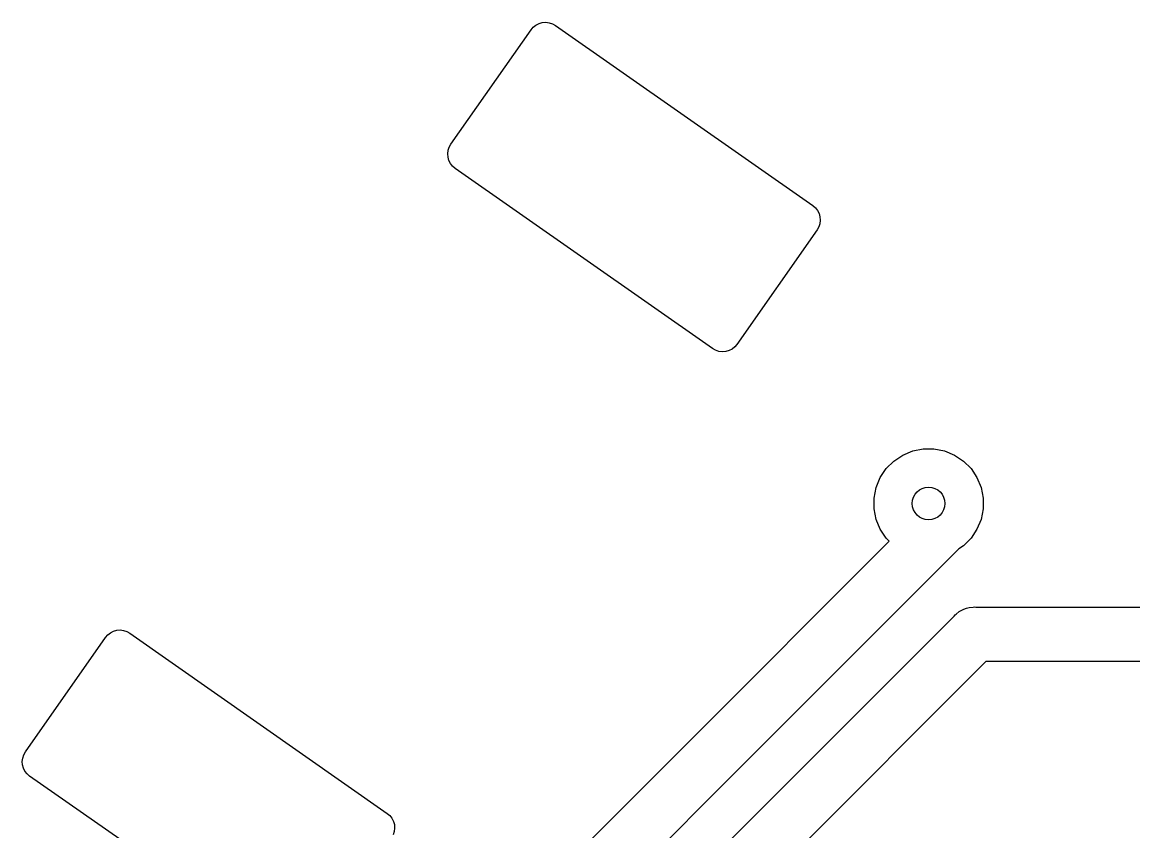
# Model space of a CAD drawing. Extents: x 3.79 to 7.56, y -4.78 to -3.57.
# Drawn here: x 4.255 to 4.4555, y -3.9569 to -3.8108 of the extents above; entities that cross this region are included whole.
import ezdxf

# ---------------------------------------------------------------- set-up
doc = ezdxf.new("R2010")
doc.units = 0
doc.header["$MEASUREMENT"] = 0
doc.layers.add('BLACK', color=7, linetype='CONTINUOUS')

msp = doc.modelspace()

# ---------------------------------------------------------------- linework, layer by layer
at = {"layer": 'BLACK', "linetype": 'CONTINUOUS'}
for p, q in [((4.33233, -3.83281), (4.34678, -3.81217)), ((4.34678, -3.81217), (4.34718, -3.8117)), ((4.34718, -3.8117), (4.34767, -3.81132)), ((4.34767, -3.81132), (4.34822, -3.81104)), ((4.34822, -3.81104), (4.34881, -3.81087)), ((4.34881, -3.81087), (4.34943, -3.81082)), ((4.34943, -3.81082), (4.35004, -3.8109)), ((4.35004, -3.8109), (4.35063, -3.81109)), ((4.35063, -3.81109), (4.35117, -3.81139)), ((4.35117, -3.81139), (4.39761, -3.84391)), ((4.33176, -3.83454), (4.33183, -3.83393)), ((4.33183, -3.83393), (4.33203, -3.83334)), ((4.33203, -3.83334), (4.33233, -3.83281)), ((4.33181, -3.83516), (4.33176, -3.83454)), ((4.33197, -3.83575), (4.33181, -3.83516)), ((4.33225, -3.8363), (4.33197, -3.83575)), ((4.33263, -3.83679), (4.33225, -3.8363)), ((4.3331, -3.83719), (4.33263, -3.83679)), ((4.37954, -3.86971), (4.3331, -3.83719)), ((4.39761, -3.84391), (4.39808, -3.84431)), ((4.39808, -3.84431), (4.39846, -3.8448)), ((4.39846, -3.8448), (4.39874, -3.84535)), ((4.39874, -3.84535), (4.3989, -3.84594)), ((4.3989, -3.84594), (4.39895, -3.84656)), ((4.39868, -3.84776), (4.39838, -3.8483)), ((4.39888, -3.84717), (4.39868, -3.84776)), ((4.39895, -3.84656), (4.39888, -3.84717)), ((4.39838, -3.8483), (4.38393, -3.86894)), ((4.38008, -3.87001), (4.37954, -3.86971)), ((4.38067, -3.87021), (4.38008, -3.87001)), ((4.38128, -3.87028), (4.38067, -3.87021)), ((4.3819, -3.87023), (4.38128, -3.87028)), ((4.38249, -3.87007), (4.3819, -3.87023)), ((4.38304, -3.86979), (4.38249, -3.87007)), ((4.38353, -3.86941), (4.38304, -3.86979)), ((4.38393, -3.86894), (4.38353, -3.86941)), ((4.41384, -3.88892), (4.41563, -3.88817)), ((4.41563, -3.88817), (4.41753, -3.8878)), ((4.41753, -3.8878), (4.41947, -3.8878)), ((4.41947, -3.8878), (4.42137, -3.88817)), ((4.42137, -3.88817), (4.42317, -3.88892)), ((4.41086, -3.89136), (4.41223, -3.88999)), ((4.41223, -3.88999), (4.41384, -3.88892)), ((4.42317, -3.88892), (4.42478, -3.88999)), ((4.42478, -3.88999), (4.42615, -3.89136)), ((4.40978, -3.89298), (4.41086, -3.89136)), ((4.42615, -3.89136), (4.42723, -3.89298)), ((4.40904, -3.89477), (4.40978, -3.89298)), ((4.42723, -3.89298), (4.42797, -3.89477)), ((4.40866, -3.89667), (4.40904, -3.89477)), ((4.42797, -3.89477), (4.42835, -3.89667)), ((4.40866, -3.89861), (4.40866, -3.89667)), ((4.42835, -3.89667), (4.42835, -3.89861)), ((4.40904, -3.90051), (4.40866, -3.89861)), ((4.42835, -3.89861), (4.42797, -3.90051)), ((4.40978, -3.9023), (4.40904, -3.90051)), ((4.41086, -3.90391), (4.40978, -3.9023)), ((4.42723, -3.9023), (4.42615, -3.90391)), ((4.42797, -3.90051), (4.42723, -3.9023)), ((4.41141, -3.90446), (4.41086, -3.90391)), ((4.42615, -3.90391), (4.42478, -3.90528)), ((4.37464, -3.94123), (4.41141, -3.90446)), ((4.42397, -3.90582), (4.3816, -3.94819)), ((4.42478, -3.90528), (4.42397, -3.90582)), ((4.42532, -3.91656), (4.42581, -3.91641)), ((4.42581, -3.91641), (4.42653, -3.91634)), ((4.42653, -3.91634), (4.42677, -3.91631)), ((4.42653, -3.91634), (4.42653, -3.91634)), ((4.42677, -3.91631), (4.42701, -3.91634)), ((4.42701, -3.91634), (4.51823, -3.91634)), ((4.34, -4.00107), (4.42312, -3.91795)), ((4.42312, -3.91795), (4.42328, -3.91776)), ((4.42328, -3.91776), (4.42346, -3.91761)), ((4.42346, -3.91761), (4.42402, -3.91715)), ((4.42346, -3.91761), (4.42346, -3.91761)), ((4.42402, -3.91715), (4.42488, -3.91669)), ((4.42488, -3.91669), (4.42532, -3.91656)), ((4.25555, -3.94246), (4.27, -3.92182)), ((4.27, -3.92182), (4.2704, -3.92135)), ((4.2704, -3.92135), (4.27089, -3.92097)), ((4.27089, -3.92097), (4.27144, -3.92069)), ((4.27144, -3.92069), (4.27204, -3.92052)), ((4.27204, -3.92052), (4.27265, -3.92047)), ((4.27265, -3.92047), (4.27326, -3.92055)), ((4.27326, -3.92055), (4.27385, -3.92074)), ((4.27385, -3.92074), (4.27439, -3.92104)), ((4.27439, -3.92104), (4.32083, -3.95356)), ((4.42881, -3.92618), (4.34823, -4.00676)), ((4.51496, -3.92618), (4.42881, -3.92618)), ((4.25525, -3.94299), (4.25555, -3.94246)), ((4.32268, -3.9932), (4.37464, -3.94123)), ((4.37464, -3.94123), (4.37464, -3.94123)), ((4.25498, -3.94419), (4.25506, -3.94358)), ((4.25503, -3.94481), (4.25498, -3.94419)), ((4.25506, -3.94358), (4.25525, -3.94299)), ((4.25519, -3.9454), (4.25503, -3.94481)), ((4.25547, -3.94595), (4.25519, -3.9454)), ((4.25585, -3.94644), (4.25547, -3.94595)), ((4.25632, -3.94684), (4.25585, -3.94644)), ((4.27258, -3.95822), (4.25632, -3.94684)), ((4.3816, -3.94819), (4.33091, -3.99889)), ((4.3816, -3.94819), (4.3816, -3.94819)), ((4.32083, -3.95356), (4.3213, -3.95396)), ((4.3213, -3.95396), (4.32168, -3.95445)), ((4.32168, -3.95445), (4.32196, -3.955)), ((4.32196, -3.955), (4.32212, -3.95559)), ((4.32217, -3.95621), (4.3221, -3.95682)), ((4.32212, -3.95559), (4.32217, -3.95621)), ((4.3221, -3.95682), (4.32191, -3.95741))]:
    msp.add_line(p, q, dxfattribs=at)
at = {"layer": 'BLACK'}
msp.add_circle((4.4185, -3.89764), 0.00295, dxfattribs=at)

doc.saveas('drawing.dxf')
